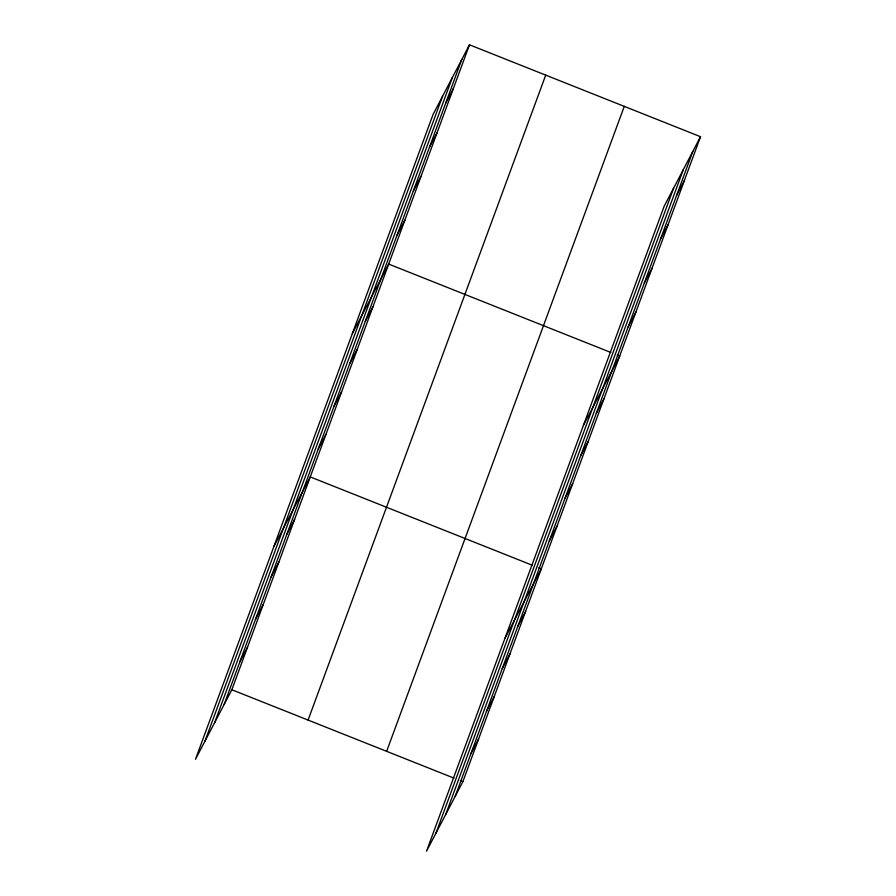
<?xml version="1.0" encoding="UTF-8"?>
<svg xmlns="http://www.w3.org/2000/svg" width="896" height="896" viewBox="0 0 896 896"><rect width="100%" height="100%" fill="white"/><g stroke="black" fill="none" stroke-linecap="round" stroke-linejoin="round"><path stroke-width="1.34" d="M204.938 741.216L442.568 96.264M214.67 722.59L452.312 77.638M224.123 704.514L461.754 59.562M469.482 44.8L433.126 114.341L195.485 759.293L231.84 689.752L469.482 44.8L700.515 136.707L462.874 781.659L426.518 851.2L664.16 206.248L700.515 136.707M308.078 720.082L545.72 75.13M386.635 751.33L624.277 106.378M435.971 833.123L673.613 188.171M445.715 814.498L683.346 169.546M455.157 796.421L692.798 151.469M445.603 103.421L453.32 88.659M429.442 147.28L437.158 132.518M413.28 191.128L420.997 176.366M397.118 234.987L404.835 220.226M352.33 333.626L388.685 264.085L610.826 352.453M365.277 321.406L372.994 306.645M349.597 363.978L357.314 349.216M333.906 406.549L341.622 391.787M318.226 449.109L325.942 434.347M273.907 546.459L310.262 476.918L532.403 565.286M286.854 534.24L294.571 519.478M271.174 576.811L278.891 562.05M255.494 619.382L263.211 604.61M239.803 661.942L247.52 647.181M676.637 195.328L684.354 180.566M660.475 239.187L668.203 224.426M644.325 283.046L652.042 268.285M628.163 326.894L635.88 312.133M583.363 425.533L619.718 355.992L617.176 354.984M596.322 413.325L604.038 398.563M580.63 455.885L588.347 441.123M564.95 498.456L572.667 483.694M549.27 541.027L556.987 526.254M504.941 638.366L541.296 568.826L538.754 567.818M517.899 626.158L525.616 611.397M502.208 668.718L509.936 653.957M486.528 711.29L494.245 696.528M470.848 753.85L478.565 739.088M231.84 689.752L453.981 778.12M460.342 780.651L462.874 781.659"/></g></svg>
